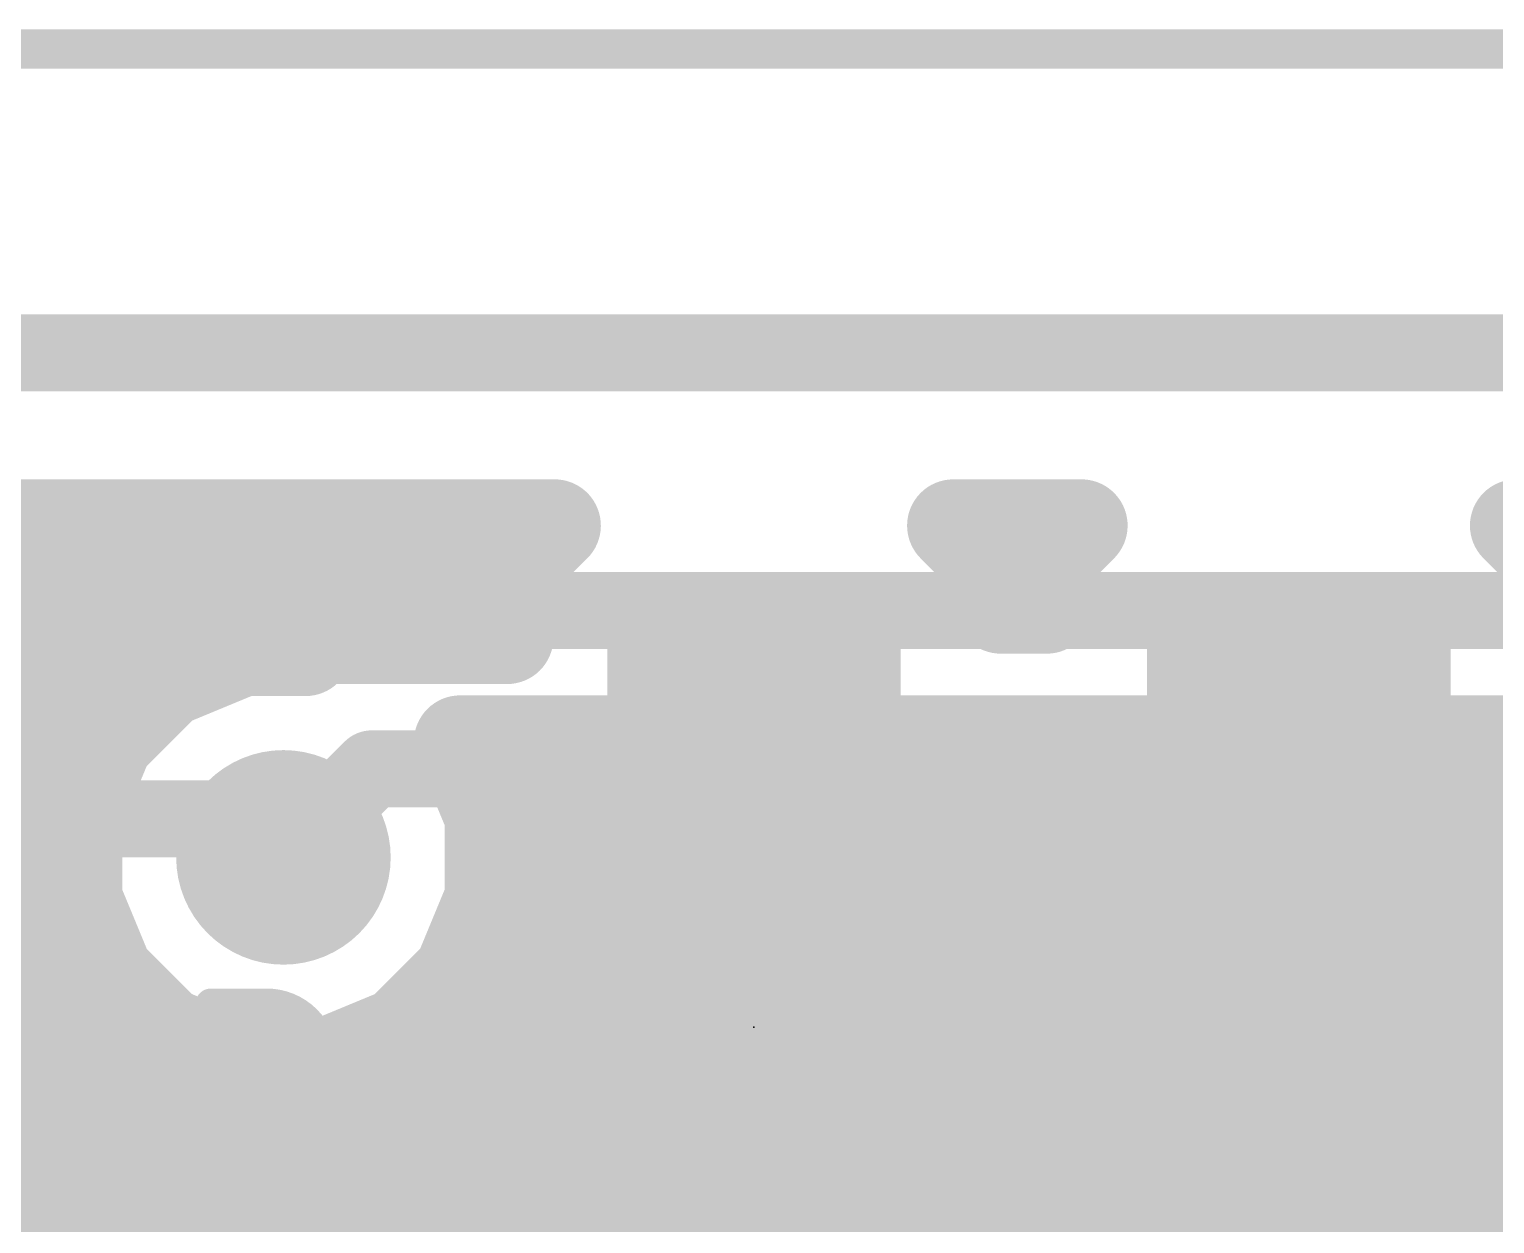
# Model space of a CAD drawing. Extents: x -1.3 to 57, y -0.1 to 23.2.
# Drawn here: x 40.286 to 45.111, y 17.133 to 21.065 of the extents above; entities that cross this region are included whole.
import ezdxf

# ---------------------------------------------------------------- set-up
doc = ezdxf.new("R2010")
doc.units = 0
for name, color, linetype in [('1', 12, 'CONTINUOUS'), ('16', 132, 'CONTINUOUS'), ('18', 110, 'CONTINUOUS'), ('20', 31, 'CONTINUOUS'), ('21', 253, 'CONTINUOUS'), ('23', 53, 'CONTINUOUS'), ('25', 253, 'CONTINUOUS'), ('51', 253, 'CONTINUOUS')]:
    doc.layers.add(name, color=color, linetype=linetype)

# ---------------------------------------------------------------- blocks, each defined once
blk = doc.blocks.new('RECT')
blk.add_solid([(-0.5, -0.5), (0.5, -0.5), (-0.5, 0.5), (0.5, 0.5)])
blk = doc.blocks.new('ROUNDV')
at = {"const_width": 0.5}
blk.add_lwpolyline([(0, -0.25, 1), (0, 0.25, 1), (0, -0.25)], format="xyb", dxfattribs=at)

msp = doc.modelspace()

# ---------------------------------------------------------------- linework, layer by layer
at = {"layer": '1'}
for points, const_width in [([(25.0406, 19.431), (42.0154, 19.431)], 0.3048), ([(42.0154, 19.431), (41.8592, 19.2748)], 0.3048), ([(43.4848, 19.2748), (43.3286, 19.431)], 0.3048), ([(43.3286, 19.431), (43.75, 19.431)], 0.3048), ([(43.75, 19.431), (43.6358, 19.3168)], 0.3048), ([(45.2962, 19.3168), (45.182, 19.431)], 0.3048), ([(45.182, 19.431), (47.437, 19.431)], 0.3048), ([(43.6358, 19.3168), (43.6358, 19.1618)], 0.3048), ([(41.8592, 19.2748), (41.8592, 19.0618)], 0.3048), ([(43.4848, 19.1618), (43.4848, 19.2748)], 0.3048), ([(27.1283, 19.2024), (41.8592, 19.2024)], 0.3048), ([(43.4848, 19.2024), (43.6358, 19.2024)], 0.3048), ([(43.6358, 19.1618), (43.4848, 19.1618)], 0.3048), ([(41.2349, 19.0618), (41.1953, 19.0222)], 0.3048), ([(41.8592, 19.0618), (41.2349, 19.0618)], 0.3048), ([(40.9867, 19.0222), (40.7355, 18.9182)], 0.3048), ([(41.1953, 19.0222), (40.9867, 19.0222)], 0.3048), ([(40.7355, 18.9182), (40.5432, 18.7259)], 0.3048), ([(27.4331, 18.8976), (40.7149, 18.8976)], 0.3048), ([(42.672, 18.73), (42.672, 18.63)], 0.381), ([(40.5432, 18.7259), (40.4392, 18.4747)], 0.3048), ([(44.466, 18.73), (42.672, 18.73)], 0.254), ([(38.384, 18.5928), (40.4881, 18.5928)], 0.3048), ([(41.4138, 18.63), (41.1226, 18.3388)], 0.254), ([(42.672, 18.63), (41.4138, 18.63)], 0.254), ([(40.4392, 18.4747), (40.4392, 18.2029)], 0.3048), ([(38.8416, 18.288), (40.4392, 18.288)], 0.3048), ([(43.4848, 17.9852), (43.4848, 18.2982)], 0.3048), ([(43.4848, 18.2982), (43.6358, 18.2982)], 0.3048), ([(43.4848, 18.288), (43.6358, 18.288)], 0.3048), ([(43.6358, 18.2982), (43.6358, 18.1432)], 0.3048), ([(40.4392, 18.2029), (40.5432, 17.9517)], 0.3048), ([(41.702, 17.9517), (41.8041, 18.1982)], 0.3048), ([(41.8041, 18.1982), (41.8592, 18.1982)], 0.3048), ([(41.8592, 18.1982), (41.8592, 17.9852)], 0.3048), ([(43.6358, 18.1432), (43.8292, 17.9498)], 0.3048), ([(45.1028, 17.9498), (45.2962, 18.1432)], 0.3048), ([(39.08, 17.9832), (40.5302, 17.9832)], 0.3048), ([(40.5432, 17.9517), (40.7355, 17.7594)], 0.3048), ([(41.5097, 17.7594), (41.702, 17.9517)], 0.3048), ([(41.715, 17.9832), (41.8612, 17.9832)], 0.3048), ([(41.8592, 17.9852), (42.0526, 17.7918)], 0.3048), ([(43.2914, 17.7918), (43.4848, 17.9852)], 0.3048), ([(43.4828, 17.9832), (43.7958, 17.9832)], 0.3048), ([(43.8292, 17.9498), (45.1028, 17.9498)], 0.3048), ([(45.1362, 17.9832), (45.7358, 17.9832)], 0.3048), ([(40.7355, 17.7594), (40.9867, 17.6554)], 0.3048), ([(41.2585, 17.6554), (41.5097, 17.7594)], 0.3048), ([(42.0526, 17.7682), (41.8592, 17.5748)], 0.3048), ([(42.0526, 17.7918), (43.2914, 17.7918)], 0.3048), ([(43.2914, 17.7682), (42.0526, 17.7682)], 0.3048), ([(43.4848, 17.5748), (43.2914, 17.7682)], 0.3048), ([(39.2096, 17.6784), (40.9311, 17.6784)], 0.3048), ([(40.9867, 17.6554), (41.2585, 17.6554)], 0.3048), ([(41.3141, 17.6784), (41.9628, 17.6784)], 0.3048), ([(43.3812, 17.6784), (45.7358, 17.6784)], 0.3048), ([(43.8292, 17.6102), (43.6358, 17.4168)], 0.3048), ([(45.1028, 17.6102), (43.8292, 17.6102)], 0.3048), ([(45.2962, 17.4168), (45.1028, 17.6102)], 0.3048), ([(41.8592, 17.5748), (41.8592, 16.2852)], 0.3048), ([(43.4848, 17.3253), (43.4848, 17.5748)], 0.3048), ([(43.6358, 17.4168), (43.6358, 17.3253)], 0.3048), ([(37.9984, 17.3736), (41.8592, 17.3736)], 0.3048), ([(43.4848, 17.3736), (43.6358, 17.3736)], 0.3048), ([(43.6358, 17.3253), (43.4848, 17.3253)], 0.3048), ([(39.2539, 17.0688), (41.8592, 17.0688)], 0.3048)]:
    msp.add_lwpolyline(points, dxfattribs=dict(at, const_width=const_width))
for points, const_width in [([(42.0693, 19.3771, 1), (41.9615, 19.4849)], 0.1524), ([(42.0154, 19.3548, 1), (42.0154, 19.5072)], 0.1524), ([(43.3825, 19.4849, 1), (43.2747, 19.3771)], 0.1524), ([(43.3286, 19.5072, 1), (43.3286, 19.3548)], 0.1524), ([(43.8039, 19.3771, 1), (43.6961, 19.4849)], 0.1524), ([(43.75, 19.3548, 1), (43.75, 19.5072)], 0.1524), ([(45.2359, 19.4849, 1), (45.1281, 19.3771)], 0.1524), ([(45.182, 19.5072, 1), (45.182, 19.3548)], 0.1524), ([(43.712, 19.3168, 1), (43.5596, 19.3168)], 0.1524), ([(43.5819, 19.3707, 1), (43.6897, 19.2629)], 0.1524), ([(41.9354, 19.2748, 1), (41.783, 19.2748)], 0.1524), ([(41.8053, 19.3287, 1), (41.9131, 19.2209)], 0.1524), ([(43.561, 19.2748, 1), (43.4086, 19.2748)], 0.1524), ([(43.4309, 19.2209, 1), (43.5387, 19.3287)], 0.1524), ([(41.8592, 19.1262, 1), (41.8592, 19.2786)], 0.1524), ([(43.4848, 19.2786, 1), (43.4848, 19.1262)], 0.1524), ([(43.6358, 19.1262, 1), (43.6358, 19.2786)], 0.1524), ([(43.4848, 19.238, 1), (43.4848, 19.0856)], 0.1524), ([(43.6358, 19.0856, 1), (43.6358, 19.238)], 0.1524), ([(41.2349, 19.138, 1), (41.2349, 18.9856)], 0.1524), ([(41.2888, 19.0079, 1), (41.1811, 19.1157)], 0.1524), ([(41.8592, 18.9856, 1), (41.8592, 19.138)], 0.1524), ([(43.4086, 19.1618, 1), (43.561, 19.1618)], 0.1524), ([(43.5596, 19.1618, 1), (43.712, 19.1618)], 0.1524), ([(40.9867, 19.0984, 1), (40.9867, 18.946)], 0.1524), ([(41.0158, 18.9518, 1), (40.9575, 19.0926)], 0.1524), ([(41.1953, 18.946, 1), (41.1953, 19.0984)], 0.1524), ([(41.1415, 19.0761, 1), (41.2492, 18.9683)], 0.1524), ([(41.783, 19.0618, 1), (41.9354, 19.0618)], 0.1524), ([(40.7063, 18.9886, 1), (40.7646, 18.8478)], 0.1524), ([(40.7894, 18.8643, 1), (40.6816, 18.972)], 0.1524), ([(40.7149, 18.8214, 1), (40.7149, 18.9738)], 0.1524), ([(42.7673, 18.73, 1), (42.5768, 18.73)], 0.1905), ([(40.6136, 18.6968, 1), (40.4728, 18.7551)], 0.1524), ([(40.4894, 18.7798, 1), (40.5971, 18.672)], 0.1524), ([(42.672, 18.7935, 1), (42.672, 18.6665)], 0.127), ([(44.466, 18.6665, 1), (44.466, 18.7935)], 0.127), ([(40.4881, 18.5166, 1), (40.4881, 18.669)], 0.1524), ([(41.4138, 18.6935, 1), (41.4138, 18.5665)], 0.127), ([(41.4587, 18.5851, 1), (41.3689, 18.6749)], 0.127), ([(42.5768, 18.63, 1), (42.7673, 18.63)], 0.1905), ([(42.672, 18.5665, 1), (42.672, 18.6935)], 0.127), ([(40.5154, 18.4747, 1), (40.363, 18.4747)], 0.1524), ([(40.3688, 18.5039, 1), (40.5096, 18.4456)], 0.1524), ([(40.4392, 18.2118, 1), (40.4392, 18.3642)], 0.1524), ([(41.0777, 18.3837, 1), (41.1675, 18.2939)], 0.127), ([(43.561, 18.2982, 1), (43.4086, 18.2982)], 0.1524), ([(43.4848, 18.3744, 1), (43.4848, 18.222)], 0.1524), ([(43.4848, 18.3642, 1), (43.4848, 18.2118)], 0.1524), ([(43.712, 18.2982, 1), (43.5596, 18.2982)], 0.1524), ([(43.6358, 18.222, 1), (43.6358, 18.3744)], 0.1524), ([(43.6358, 18.2118, 1), (43.6358, 18.3642)], 0.1524), ([(40.5096, 18.232, 1), (40.3688, 18.1737)], 0.1524), ([(41.8041, 18.2744, 1), (41.8041, 18.122)], 0.1524), ([(41.8745, 18.169, 1), (41.7337, 18.2274)], 0.1524), ([(41.9354, 18.1982, 1), (41.783, 18.1982)], 0.1524), ([(41.8592, 18.122, 1), (41.8592, 18.2744)], 0.1524), ([(43.6897, 18.1971, 1), (43.5819, 18.0893)], 0.1524), ([(40.363, 18.2029, 1), (40.5154, 18.2029)], 0.1524), ([(43.5596, 18.1432, 1), (43.712, 18.1432)], 0.1524), ([(40.5971, 18.0056, 1), (40.4894, 17.8978)], 0.1524), ([(40.5302, 17.907, 1), (40.5302, 18.0594)], 0.1524), ([(41.715, 18.0594, 1), (41.715, 17.907)], 0.1524), ([(41.7558, 17.8978, 1), (41.6481, 18.0056)], 0.1524), ([(41.9131, 18.0391, 1), (41.8053, 17.9313)], 0.1524), ([(41.8612, 17.907, 1), (41.8612, 18.0594)], 0.1524), ([(43.4828, 18.0594, 1), (43.4828, 17.907)], 0.1524), ([(43.5387, 17.9313, 1), (43.4309, 18.0391)], 0.1524), ([(43.8292, 18.026, 1), (43.8292, 17.8736)], 0.1524), ([(43.7958, 17.907, 1), (43.7958, 18.0594)], 0.1524), ([(45.1362, 18.0594, 1), (45.1362, 17.907)], 0.1524), ([(45.1028, 17.8736, 1), (45.1028, 18.026)], 0.1524), ([(40.4728, 17.9225, 1), (40.6136, 17.9808)], 0.1524), ([(41.6316, 17.9808, 1), (41.7724, 17.9225)], 0.1524), ([(41.783, 17.9852, 1), (41.9354, 17.9852)], 0.1524), ([(43.4086, 17.9852, 1), (43.561, 17.9852)], 0.1524), ([(43.7753, 17.8959, 1), (43.8831, 18.0037)], 0.1524), ([(45.0489, 18.0037, 1), (45.1567, 17.8959)], 0.1524), ([(40.7646, 17.8298, 1), (40.7063, 17.689)], 0.1524), ([(41.5389, 17.689, 1), (41.4806, 17.8298)], 0.1524), ([(42.0526, 17.868, 1), (42.0526, 17.7156)], 0.1524), ([(42.0526, 17.8444, 1), (42.0526, 17.692)], 0.1524), ([(41.9987, 17.7379, 1), (42.1065, 17.8457)], 0.1524), ([(42.1065, 17.7143, 1), (41.9987, 17.8221)], 0.1524), ([(43.2375, 17.8457, 1), (43.3453, 17.7379)], 0.1524), ([(43.3453, 17.8221, 1), (43.2375, 17.7143)], 0.1524), ([(43.2914, 17.7156, 1), (43.2914, 17.868)], 0.1524), ([(43.2914, 17.692, 1), (43.2914, 17.8444)], 0.1524), ([(40.6816, 17.7056, 1), (40.7894, 17.8133)], 0.1524), ([(41.4558, 17.8133, 1), (41.5636, 17.7056)], 0.1524), ([(40.9867, 17.7316, 1), (40.9867, 17.5792)], 0.1524), ([(40.9311, 17.6022, 1), (40.9311, 17.7546)], 0.1524), ([(41.3141, 17.7546, 1), (41.3141, 17.6022)], 0.1524), ([(41.2585, 17.5792, 1), (41.2585, 17.7316)], 0.1524), ([(41.9628, 17.6022, 1), (41.9628, 17.7546)], 0.1524), ([(43.3812, 17.7546, 1), (43.3812, 17.6022)], 0.1524), ([(40.9575, 17.585, 1), (41.0158, 17.7258)], 0.1524), ([(41.2294, 17.7258, 1), (41.2877, 17.585)], 0.1524), ([(43.8292, 17.6864, 1), (43.8292, 17.534)], 0.1524), ([(43.8831, 17.5563, 1), (43.7753, 17.6641)], 0.1524), ([(45.1567, 17.6641, 1), (45.0489, 17.5563)], 0.1524), ([(45.1028, 17.534, 1), (45.1028, 17.6864)], 0.1524), ([(41.9354, 17.5748, 1), (41.783, 17.5748)], 0.1524), ([(43.561, 17.5748, 1), (43.4086, 17.5748)], 0.1524), ([(41.8053, 17.6287, 1), (41.9131, 17.5209)], 0.1524), ([(43.4309, 17.5209, 1), (43.5387, 17.6287)], 0.1524), ([(43.712, 17.4168, 1), (43.5596, 17.4168)], 0.1524), ([(41.8592, 17.2974, 1), (41.8592, 17.4498)], 0.1524), ([(43.4848, 17.4498, 1), (43.4848, 17.2974)], 0.1524), ([(43.5819, 17.4707, 1), (43.6897, 17.3629)], 0.1524), ([(43.6358, 17.2974, 1), (43.6358, 17.4498)], 0.1524), ([(43.4848, 17.4015, 1), (43.4848, 17.2491)], 0.1524), ([(43.6358, 17.2491, 1), (43.6358, 17.4015)], 0.1524), ([(43.4086, 17.3253, 1), (43.561, 17.3253)], 0.1524), ([(43.5596, 17.3253, 1), (43.712, 17.3253)], 0.1524), ([(41.8592, 16.9926, 1), (41.8592, 17.145)], 0.1524)]:
    msp.add_lwpolyline(points, format="xyb", dxfattribs=dict(at, const_width=const_width))
at = {"layer": '16'}
for points, const_width in [([(47.3964, 19.1516), (11.7348, 19.1516)], 0.254), ([(41.806, 18.4747), (41.7045, 18.7198)], 0.3048), ([(41.7045, 18.7198), (47.2175, 18.7198)], 0.3048), ([(41.7571, 18.5928), (47.3445, 18.5928)], 0.3048), ([(41.806, 18.2029), (41.806, 18.4747)], 0.3048), ([(40.9956, 18.4658), (16.3068, 18.4658)], 0.254), ([(41.1226, 18.3388), (40.9956, 18.4658)], 0.254), ([(41.806, 18.288), (47.6493, 18.288)], 0.3048), ([(41.702, 17.9517), (41.806, 18.2029)], 0.3048), ([(24.5885, 18.034), (40.5091, 18.034)], 0.3048), ([(40.5091, 18.034), (40.5432, 17.9517)], 0.3048), ([(24.6393, 17.9832), (40.5302, 17.9832)], 0.3048), ([(40.5432, 17.9517), (40.7355, 17.7594)], 0.3048), ([(41.5097, 17.7594), (41.702, 17.9517)], 0.3048), ([(41.715, 17.9832), (47.9541, 17.9832)], 0.3048), ([(40.7355, 17.7594), (40.9867, 17.6554)], 0.3048), ([(41.2585, 17.6554), (41.5097, 17.7594)], 0.3048), ([(24.8363, 17.6784), (40.9311, 17.6784)], 0.3048), ([(40.9867, 17.6554), (41.2585, 17.6554)], 0.3048), ([(41.3141, 17.6784), (48.2589, 17.6784)], 0.3048), ([(24.8642, 17.3736), (48.5637, 17.3736)], 0.3048), ([(24.7409, 17.0688), (48.8685, 17.0688)], 0.3048)]:
    msp.add_lwpolyline(points, dxfattribs=dict(at, const_width=const_width))
for points, const_width in [([(41.7749, 18.749, 1), (41.6341, 18.6906)], 0.1524), ([(41.7045, 18.796, 1), (41.7045, 18.6436)], 0.1524), ([(41.7571, 18.669, 1), (41.7571, 18.5166)], 0.1524), ([(41.8822, 18.4747, 1), (41.7298, 18.4747)], 0.1524), ([(41.0405, 18.5107, 1), (40.9507, 18.4209)], 0.127), ([(40.9956, 18.4023, 1), (40.9956, 18.5293)], 0.127), ([(41.7356, 18.4456, 1), (41.8764, 18.5039)], 0.1524), ([(41.0777, 18.2939, 1), (41.1675, 18.3837)], 0.127), ([(41.806, 18.3642, 1), (41.806, 18.2118)], 0.1524), ([(41.8764, 18.1737, 1), (41.7356, 18.232)], 0.1524), ([(41.7298, 18.2029, 1), (41.8822, 18.2029)], 0.1524), ([(40.5795, 18.0632, 1), (40.4387, 18.0048)], 0.1524), ([(40.5091, 17.9578, 1), (40.5091, 18.1102)], 0.1524), ([(40.5971, 18.0056, 1), (40.4894, 17.8978)], 0.1524), ([(40.5302, 17.907, 1), (40.5302, 18.0594)], 0.1524), ([(41.715, 18.0594, 1), (41.715, 17.907)], 0.1524), ([(41.7558, 17.8978, 1), (41.6481, 18.0056)], 0.1524), ([(40.4728, 17.9225, 1), (40.6136, 17.9808)], 0.1524), ([(41.6316, 17.9808, 1), (41.7724, 17.9225)], 0.1524), ([(40.7646, 17.8298, 1), (40.7063, 17.689)], 0.1524), ([(41.5389, 17.689, 1), (41.4806, 17.8298)], 0.1524), ([(40.6816, 17.7056, 1), (40.7894, 17.8133)], 0.1524), ([(41.4558, 17.8133, 1), (41.5636, 17.7056)], 0.1524), ([(40.9867, 17.7316, 1), (40.9867, 17.5792)], 0.1524), ([(40.9311, 17.6022, 1), (40.9311, 17.7546)], 0.1524), ([(41.3141, 17.7546, 1), (41.3141, 17.6022)], 0.1524), ([(41.2585, 17.5792, 1), (41.2585, 17.7316)], 0.1524), ([(40.9575, 17.585, 1), (41.0158, 17.7258)], 0.1524), ([(41.2294, 17.7258, 1), (41.2877, 17.585)], 0.1524)]:
    msp.add_lwpolyline(points, format="xyb", dxfattribs=dict(at, const_width=const_width))
at = {"layer": '20'}
for points, const_width in [([(0.065, 21), (51.935, 21)], 0.13), ([(0, 20), (52, 20)], 0.254)]:
    msp.add_lwpolyline(points, dxfattribs=dict(at, const_width=const_width))
at = {"layer": '21'}
for points, const_width in [([(45.0596, 19.2024), (46.1264, 19.2024)], 0.1524), ([(44.8056, 17.3736), (44.8056, 18.1864)], 0.1524), ([(42.672, 17.907), (42.672, 17.653)], 0.254)]:
    msp.add_lwpolyline(points, dxfattribs=dict(at, const_width=const_width))
for points, const_width in [([(45.0596, 19.2405, 1), (45.0596, 19.1643)], 0.0762), ([(44.8437, 18.1864, 1), (44.7675, 18.1864)], 0.0762), ([(42.7355, 17.907, 1), (42.6085, 17.907)], 0.127), ([(42.6085, 17.653, 1), (42.7355, 17.653)], 0.127), ([(44.7675, 17.3736, 1), (44.8437, 17.3736)], 0.0762)]:
    msp.add_lwpolyline(points, format="xyb", dxfattribs=dict(at, const_width=const_width))
at = {"layer": '23'}
msp.add_point((42.672, 17.78), dxfattribs=at)
at = {"layer": '25', "const_width": 0.1016}
for points in [[(40.1523, 17.8562), (40.5192, 17.1958)], [(40.5192, 17.1958), (40.5192, 17.8562)], [(40.8838, 17.1958), (40.8838, 17.8562)], [(40.8838, 17.8562), (41.0673, 17.8562)], [(41.2507, 17.6728), (41.2507, 17.3792)], [(41.0673, 17.1958), (40.8838, 17.1958)]]:
    msp.add_lwpolyline(points, dxfattribs=at)
at = {"layer": '25'}
for points, const_width in [([(40.5446, 17.8562, 1), (40.4938, 17.8562)], 0.0508), ([(40.9092, 17.8562, 1), (40.8584, 17.8562)], 0.0508), ([(40.8838, 17.8816, 1), (40.8838, 17.8308)], 0.0508), ([(41.2507, 17.6728, 0.4142), (41.0673, 17.8562)], 0.1016), ([(41.0673, 17.8816, 1), (41.0673, 17.8308)], 0.0508), ([(41.0673, 17.8308, 1), (41.0673, 17.8816)], 0.0508), ([(41.2761, 17.6728, 1), (41.2253, 17.6728)], 0.0508), ([(41.2253, 17.6728, 1), (41.2761, 17.6728)], 0.0508), ([(41.0673, 17.1958, 0.4142), (41.2507, 17.3792)], 0.1016), ([(41.2761, 17.3792, 1), (41.2253, 17.3792)], 0.0508), ([(41.2253, 17.3792, 1), (41.2761, 17.3792)], 0.0508), ([(40.497, 17.1835, 1), (40.5414, 17.2081)], 0.0508), ([(40.8838, 17.2212, 1), (40.8838, 17.1704)], 0.0508), ([(41.0673, 17.2212, 1), (41.0673, 17.1704)], 0.0508), ([(41.0673, 17.1704, 1), (41.0673, 17.2212)], 0.0508), ([(40.4938, 17.1958, 1), (40.5446, 17.1958)], 0.0508), ([(40.8584, 17.1958, 1), (40.9092, 17.1958)], 0.0508)]:
    msp.add_lwpolyline(points, format="xyb", dxfattribs=dict(at, const_width=const_width))
at = {"layer": '51'}
for points, const_width in [([(44.8056, 16.3576), (44.8056, 19.2024)], 0.1524), ([(44.8056, 19.2024), (46.1264, 19.2024)], 0.1524), ([(42.253, 18.136), (42.253, 17.424)], 0.1016), ([(43.104, 18.136), (43.104, 17.424)], 0.1016)]:
    msp.add_lwpolyline(points, dxfattribs=dict(at, const_width=const_width))
for points, const_width in [([(44.8437, 19.2024, 1), (44.7675, 19.2024)], 0.0762), ([(44.8056, 19.2405, 1), (44.8056, 19.1643)], 0.0762), ([(42.2784, 18.136, 1), (42.2276, 18.136)], 0.0508), ([(43.1294, 18.136, 1), (43.0786, 18.136)], 0.0508), ([(42.2276, 17.424, 1), (42.2784, 17.424)], 0.0508), ([(43.0786, 17.424, 1), (43.1294, 17.424)], 0.0508)]:
    msp.add_lwpolyline(points, format="xyb", dxfattribs=dict(at, const_width=const_width))

# ---------------------------------------------------------------- block references
at = {"layer": '1', "xscale": 0.9, "rotation": 270}
for p in [(44.466, 18.73), (44.466, 16.83)]:
    msp.add_blockref('RECT', p, dxfattribs=at)
at = {"layer": '1', "xscale": 1.016, "yscale": 0.9652, "rotation": 270}
for p in [(42.672, 18.63), (42.672, 16.93)]:
    msp.add_blockref('RECT', p, dxfattribs=at)
at = {"layer": '18', "xscale": 0.7064, "yscale": 0.7064}
msp.add_blockref('ROUNDV', (41.1226, 18.3388), dxfattribs=at)
msp.add_blockref('ROUNDV', (41.1226, 18.3388), dxfattribs=at)
at = {"layer": '51', "rotation": 270}
for p, xscale, yscale in [((44.3865, 18.7325), 0.508, 0.635), ((42.6771, 18.3681), 0.5001, 0.95), ((42.6771, 17.1998), 0.5001, 0.95)]:
    msp.add_blockref('RECT', p, dxfattribs=dict(at, xscale=xscale, yscale=yscale))

doc.saveas('drawing.dxf')
